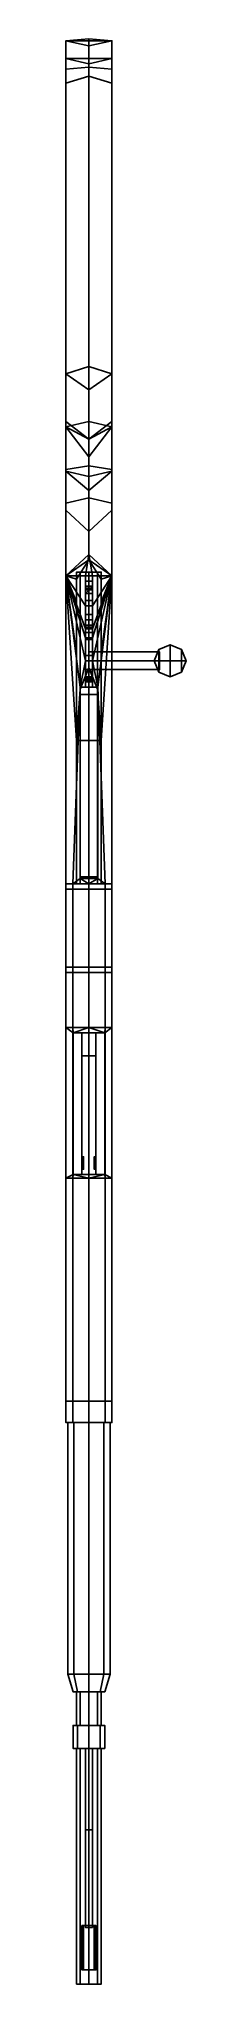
# Model space of a CAD drawing. Extents: x -0.1 to 0.6, y -5.7 to 5.3.
import ezdxf

# ---------------------------------------------------------------- set-up
doc = ezdxf.new("R2010")
doc.units = 0
doc.layers.get('0').update_dxf_attribs({"linetype": 'CONTINUOUS'})

msp = doc.modelspace()

# ---------------------------------------------------------------- linework, layer by layer
for points in [[(0, 5.26, -0.5), (-0.13, 5.25, -0.59), (-0.13, 5.25, -0.59), (0, 5.22, -0.44)], [(0.13, 5.25, -0.59), (-0.13, 5.25, -0.59), (-0.13, 5.25, -0.59), (0, 5.26, -0.5)], [(-0.13, 5.25, -0.59), (-0.13, 5.15, -1.45), (-0.13, 5.15, -1.45), (-0.13, 5.09, -0.55)], [(0, 5.22, -0.44), (-0.13, 5.25, -0.59), (-0.13, 5.09, -0.55), (0, 5.1, -0.4)], [(0.13, 5.25, -0.59), (0.13, 5.15, -1.45), (-0.13, 5.15, -1.45), (-0.13, 5.25, -0.59)], [(0.13, 5.25, -0.59), (0, 5.26, -0.5), (0, 5.22, -0.44), (0.13, 5.25, -0.59)], [(0.13, 5.25, -0.59), (0, 5.22, -0.44), (0, 5.1, -0.4), (0.13, 5.09, -0.55)], [(0.13, 5.15, -1.45), (0.13, 5.25, -0.59), (0.13, 5.09, -0.55), (0.13, 5.15, -1.45)], [(-0.13, 5.09, -0.55), (-0.13, 5.15, -1.45), (-0.13, 5.01, -1.45), (-0.13, 3.37, -0.41)], [(-0.13, 5.15, -1.45), (0, 5.12, -1.55), (0, 5.05, -1.61), (-0.13, 5.01, -1.45)], [(0.13, 5.15, -1.45), (0, 5.12, -1.55), (0, 5.12, -1.55), (-0.13, 5.15, -1.45)], [(0, 5.1, -0.4), (-0.13, 5.09, -0.55), (-0.13, 3.37, -0.41), (0, 3.41, -0.23)], [(0, 5.12, -1.55), (0.13, 5.15, -1.45), (0.13, 5.01, -1.45), (0, 5.05, -1.61)], [(0.13, 5.09, -0.55), (0, 5.1, -0.4), (0, 3.41, -0.23), (0.13, 3.37, -0.41)], [(0.13, 5.15, -1.45), (0.13, 5.09, -0.55), (0.13, 3.37, -0.41), (0.13, 5.01, -1.45)], [(-0.13, 5.01, -1.45), (0, 5.05, -1.61), (0, 3.1, -0.88), (-0.13, 3.07, -0.68)], [(-0.13, 3.37, -0.41), (-0.13, 5.01, -1.45), (-0.13, 3.07, -0.68), (-0.13, 3.1, -0.53)], [(0, 5.05, -1.61), (0.13, 5.01, -1.45), (0.13, 3.07, -0.68), (0, 3.1, -0.88)], [(0.13, 5.01, -1.45), (0.13, 3.37, -0.41), (0.13, 3.1, -0.53), (0.13, 3.07, -0.68)], [(0, 3.41, -0.23), (-0.13, 3.37, -0.41), (-0.13, 3.37, -0.41), (0, 3.28, -0.23)], [(0.13, 3.37, -0.41), (0, 3.41, -0.23), (0, 3.28, -0.23), (0.13, 3.37, -0.41)], [(0, 3.28, -0.23), (-0.13, 3.37, -0.41), (-0.13, 3.1, -0.53), (0, 3, -0.36)], [(0.13, 3.37, -0.41), (0, 3.28, -0.23), (0, 3, -0.36), (0.13, 3.1, -0.53)], [(-0.13, 3.1, -0.53), (-0.13, 3.07, -0.68), (-0.13, 2.82, -0.68), (-0.13, 2.83, -0.53)], [(0, 3, -0.36), (-0.13, 3.1, -0.53), (-0.13, 2.83, -0.53), (0, 2.85, -0.36)], [(-0.13, 3.07, -0.68), (0, 3.1, -0.88), (0, 3, -0.88), (-0.13, 3.07, -0.68)], [(0.13, 3.1, -0.53), (0, 3, -0.36), (0, 2.85, -0.36), (0.13, 2.83, -0.53)], [(0, 3.1, -0.88), (0.13, 3.07, -0.68), (0.13, 3.07, -0.68), (0, 3, -0.88)], [(0.13, 3.07, -0.68), (0.13, 3.1, -0.53), (0.13, 2.83, -0.53), (0.13, 2.82, -0.68)], [(-0.13, 3.07, -0.68), (0, 2.9, -0.92), (0, 2.79, -0.92), (-0.13, 2.82, -0.68)], [(-0.13, 3.07, -0.68), (0, 3, -0.88), (0, 2.9, -0.92), (-0.13, 3.07, -0.68)], [(0, 2.9, -0.92), (0.13, 3.07, -0.68), (0.13, 2.82, -0.68), (0, 2.79, -0.92)], [(0, 3, -0.88), (0.13, 3.07, -0.68), (0.13, 3.07, -0.68), (0, 2.9, -0.92)], [(0, 2.85, -0.36), (-0.13, 2.83, -0.53), (-0.13, 2.64, -0.44), (0, 2.67, -0.29)], [(-0.13, 2.83, -0.53), (-0.13, 2.82, -0.68), (-0.13, 2.6, -0.52), (-0.13, 2.64, -0.44)], [(-0.13, 2.82, -0.68), (0, 2.71, -0.86), (0, 2.48, -0.63), (-0.13, 2.6, -0.52)], [(-0.13, 2.82, -0.68), (0, 2.79, -0.92), (0, 2.71, -0.86), (-0.13, 2.82, -0.68)], [(0.13, 2.83, -0.53), (0, 2.85, -0.36), (0, 2.67, -0.29), (0.13, 2.64, -0.44)], [(0, 2.71, -0.86), (0.13, 2.82, -0.68), (0.13, 2.6, -0.52), (0, 2.48, -0.63)], [(0, 2.79, -0.92), (0.13, 2.82, -0.68), (0.13, 2.82, -0.68), (0, 2.71, -0.86)], [(0.13, 2.82, -0.68), (0.13, 2.83, -0.53), (0.13, 2.64, -0.44), (0.13, 2.6, -0.52)], [(0, 2.67, -0.29), (-0.13, 2.64, -0.44), (-0.13, 2.23, -0.18), (0, 2.32, -0.11)], [(-0.13, 2.64, -0.44), (-0.13, 2.6, -0.52), (-0.13, 2.23, -0.39), (-0.13, 2.23, -0.18)], [(0.13, 2.64, -0.44), (0, 2.67, -0.29), (0, 2.32, -0.11), (0.13, 2.23, -0.18)], [(0.13, 2.6, -0.52), (0.13, 2.64, -0.44), (0.13, 2.23, -0.18), (0.13, 2.23, -0.39)], [(-0.13, 2.6, -0.52), (0, 2.48, -0.63), (0, 2.35, -0.58), (-0.13, 2.23, -0.39)], [(0, 2.48, -0.63), (0.13, 2.6, -0.52), (0.13, 2.23, -0.39), (0, 2.35, -0.58)], [(0, 2.35, -0.58), (0, 2.35, -0.58), (-0.02, 2.23, -0.57), (-0.13, 2.23, -0.39)], [(0, 2.32, -0.11), (-0.13, 2.23, -0.18), (-0.07, 2.21, -0.09)], [(0, 2.35, -0.58), (0, 2.35, -0.58), (0.02, 2.23, -0.57), (-0.02, 2.23, -0.57)], [(0, 2.35, -0.58), (0, 2.35, -0.58), (0.13, 2.23, -0.39), (0.02, 2.23, -0.57)], [(0.13, 2.23, -0.18), (0, 2.32, -0.11), (0.07, 2.21, -0.09)], [(-0.13, 2.23, -0.18), (-0.13, 2.23, -0.39), (-0.13, 0.49, -0.32), (-0.13, 0.49)], [(-0.07, 1.3), (-0.13, 2.23, -0.18), (-0.13, 0.49), (-0.07, 0.49)], [(-0.07, 1.79, -0.08), (-0.13, 2.23, -0.18), (-0.07, 1.3)], [(-0.07, 2.08, -0.08), (-0.13, 2.23, -0.18), (-0.07, 1.79, -0.08)], [(-0.07, 2.21, -0.09), (-0.13, 2.23, -0.18), (-0.07, 2.08, -0.08)], [(-0.13, 2.23, -0.39), (-0.05, 1.6, -0.51), (-0.092, 0.49, -0.412), (-0.13, 0.49, -0.32)], [(-0.02, 1.75, -0.52), (-0.02, 1.75, -0.52), (-0.05, 1.6, -0.51), (-0.13, 2.23, -0.39)], [(-0.02, 1.88, -0.53), (-0.02, 1.88, -0.53), (-0.02, 1.75, -0.52), (-0.13, 2.23, -0.39)], [(-0.02, 1.93, -0.53), (-0.02, 1.93, -0.53), (-0.02, 1.88, -0.53), (-0.13, 2.23, -0.39)], [(-0.02, 2.06, -0.55), (-0.02, 2.06, -0.55), (-0.02, 1.93, -0.53), (-0.13, 2.23, -0.39)], [(-0.02, 2.23, -0.57), (-0.02, 2.23, -0.57), (-0.02, 2.06, -0.55), (-0.13, 2.23, -0.39)], [(-0.049, 2.25, 0.049), (-0.07, 2.25), (-0.07, 1.3), (-0.049, 1.3, 0.049)], [(-0.07, 2.25), (-0.049, 2.25, -0.049), (-0.049, 1.59, -0.049), (-0.07, 1.3)], [(0.049, 2.25, 0.049), (-0.07, 2.25), (-0.049, 2.25, 0.049), (0, 2.25, 0.07)], [(0.07, 2.25), (-0.049, 2.25, -0.049), (-0.07, 2.25), (0.049, 2.25, 0.049)], [(0, 2.25, 0.07), (-0.049, 2.25, 0.049), (-0.049, 1.3, 0.049), (0, 1.3, 0.07)], [(-0.049, 2.25, -0.049), (0, 2.25, -0.07), (0, 1.71, -0.07), (-0.049, 1.59, -0.049)], [(0.049, 2.25, -0.049), (0, 2.25, -0.07), (-0.049, 2.25, -0.049), (0.07, 2.25)], [(-0.02, 2.13, -0.6), (-0.02, 2.06, -0.55), (-0.02, 2.23, -0.57), (-0.02, 2.2, -0.59)], [(-0.02, 2.23, -0.57), (0.02, 2.23, -0.57), (0.02, 2.2, -0.59), (-0.02, 2.2, -0.59)], [(-0.02, 2.13, -0.6), (-0.02, 2.13, -0.6), (-0.02, 2.2, -0.59), (-0.02, 2.17, -0.63)], [(-0.02, 2.2, -0.59), (0.02, 2.2, -0.59), (0.02, 2.17, -0.63), (-0.02, 2.17, -0.63)], [(0.049, 2.25, 0.049), (0, 2.25, 0.07), (0, 1.3, 0.07), (0.049, 1.3, 0.049)], [(0, 2.25, -0.07), (0.049, 2.25, -0.049), (0.049, 1.59, -0.049), (0, 1.71, -0.07)], [(0.02, 2.06, -0.55), (0.02, 2.13, -0.6), (0.02, 2.2, -0.59), (0.02, 2.23, -0.57)], [(0.02, 1.75, -0.52), (0.02, 1.75, -0.52), (0.13, 2.23, -0.39), (0.05, 1.6, -0.51)], [(0.02, 1.88, -0.53), (0.02, 1.88, -0.53), (0.13, 2.23, -0.39), (0.02, 1.75, -0.52)], [(0.02, 1.93, -0.53), (0.02, 1.93, -0.53), (0.13, 2.23, -0.39), (0.02, 1.88, -0.53)], [(0.02, 2.06, -0.55), (0.02, 2.06, -0.55), (0.13, 2.23, -0.39), (0.02, 1.93, -0.53)], [(0.02, 2.23, -0.57), (0.02, 2.23, -0.57), (0.13, 2.23, -0.39), (0.02, 2.06, -0.55)], [(0.02, 2.13, -0.6), (0.02, 2.13, -0.6), (0.02, 2.17, -0.63), (0.02, 2.2, -0.59)], [(0.07, 2.25), (0.049, 2.25, 0.049), (0.049, 1.3, 0.049), (0.07, 1.3)], [(0.049, 2.25, -0.049), (0.07, 2.25), (0.07, 1.3), (0.049, 1.59, -0.049)], [(0.05, 1.6, -0.51), (0.13, 2.23, -0.39), (0.13, 0.49, -0.32), (0.092, 0.49, -0.412)], [(0.13, 2.23, -0.18), (0.07, 1.3), (0.07, 0.49), (0.13, 0.49)], [(0.13, 2.23, -0.18), (0.07, 1.79, -0.08), (0.07, 1.3)], [(0.13, 2.23, -0.18), (0.07, 2.08, -0.08), (0.07, 1.79, -0.08)], [(0.13, 2.23, -0.18), (0.07, 2.21, -0.09), (0.07, 2.08, -0.08)], [(0.13, 2.23, -0.39), (0.13, 2.23, -0.18), (0.13, 0.49), (0.13, 0.49, -0.32)], [(-0.02, 2.15, -0.77), (-0.02, 2.16, -0.72), (-0.02, 2.17, -0.73), (-0.02, 2.15, -0.78)], [(-0.02, 2.16, -0.72), (-0.02, 2.16, -0.66), (-0.02, 2.17, -0.63), (-0.02, 2.17, -0.73)], [(-0.02, 2.13, -0.6), (-0.02, 2.13, -0.6), (-0.02, 2.17, -0.63), (-0.02, 2.16, -0.66)], [(-0.02, 2.17, -0.73), (0.02, 2.17, -0.73), (0.02, 2.15, -0.78), (-0.02, 2.15, -0.78)], [(-0.02, 2.17, -0.63), (-0.02, 2.13, -0.6), (0.02, 2.17, -0.73), (-0.02, 2.17, -0.73)], [(-0.02, 2.15, -0.77), (0.02, 2.15, -0.77), (0.02, 2.16, -0.72), (-0.02, 2.16, -0.72)], [(-0.02, 2.16, -0.72), (0.02, 2.16, -0.72), (0.02, 2.16, -0.66), (-0.02, 2.16, -0.66)], [(-0.02, 2.16, -0.66), (0.02, 2.16, -0.66), (0.02, 2.13, -0.6), (-0.02, 2.13, -0.6)], [(-0.02, 2.09, -0.83), (-0.02, 2.15, -0.77), (-0.02, 2.15, -0.78), (-0.02, 2.09, -0.84)], [(-0.02, 2.15, -0.78), (0.02, 2.15, -0.78), (0.02, 2.09, -0.84), (-0.02, 2.09, -0.84)], [(-0.02, 2.09, -0.83), (0.02, 2.09, -0.83), (0.02, 2.15, -0.77), (-0.02, 2.15, -0.77)], [(-0.02, 2.13, -0.6), (0.02, 2.13, -0.6), (0.02, 2.06, -0.55), (-0.02, 2.06, -0.55)], [(-0.02, 2.01, -0.85), (-0.02, 2.09, -0.83), (-0.02, 2.09, -0.84), (-0.02, 2.01, -0.86)], [(-0.02, 2.09, -0.84), (0.02, 2.09, -0.84), (0.02, 2.01, -0.86), (-0.02, 2.01, -0.86)], [(-0.02, 2.01, -0.85), (0.02, 2.01, -0.85), (0.02, 2.09, -0.83), (-0.02, 2.09, -0.83)], [(0.02, 2.16, -0.72), (0.02, 2.15, -0.77), (0.02, 2.15, -0.78), (0.02, 2.17, -0.73)], [(0.02, 2.16, -0.66), (0.02, 2.16, -0.72), (0.02, 2.17, -0.73), (0.02, 2.17, -0.63)], [(0.02, 2.13, -0.6), (0.02, 2.13, -0.6), (0.02, 2.16, -0.66), (0.02, 2.17, -0.63)], [(0.02, 2.15, -0.77), (0.02, 2.09, -0.83), (0.02, 2.09, -0.84), (0.02, 2.15, -0.78)], [(0.02, 2.09, -0.83), (0.02, 2.01, -0.85), (0.02, 2.01, -0.86), (0.02, 2.09, -0.84)], [(-0.02, 2.06, -0.55), (0.02, 2.06, -0.55), (0.02, 1.93, -0.53), (-0.02, 1.93, -0.53)], [(-0.02, 1.87, -0.85), (-0.02, 2.01, -0.85), (-0.02, 2.01, -0.86), (-0.02, 1.87, -0.86)], [(-0.02, 2.01, -0.86), (0.02, 2.01, -0.86), (0.02, 1.87, -0.86), (-0.02, 1.87, -0.86)], [(-0.02, 1.87, -0.85), (0.02, 1.87, -0.85), (0.02, 2.01, -0.85), (-0.02, 2.01, -0.85)], [(-0.02, 1.94, -0.56), (-0.02, 1.98, -0.64), (-0.02, 1.95, -0.64), (-0.02, 1.91, -0.57)], [(-0.02, 1.98, -0.64), (-0.02, 1.98, -0.71), (-0.02, 1.95, -0.71), (-0.02, 1.95, -0.64)], [(-0.02, 1.98, -0.71), (-0.02, 1.95, -0.77), (-0.02, 1.94, -0.74), (-0.02, 1.95, -0.71)], [(-0.02, 1.94, -0.56), (0.02, 1.94, -0.56), (0.02, 1.98, -0.64), (-0.02, 1.98, -0.64)], [(-0.02, 1.98, -0.64), (0.02, 1.98, -0.64), (0.02, 1.98, -0.71), (-0.02, 1.98, -0.71)], [(-0.02, 1.98, -0.71), (0.02, 1.98, -0.71), (0.02, 1.95, -0.77), (-0.02, 1.95, -0.77)], [(0.02, 2.01, -0.85), (0.02, 1.87, -0.85), (0.02, 1.87, -0.86), (0.02, 2.01, -0.86)], [(0.02, 1.98, -0.64), (0.02, 1.94, -0.56), (0.02, 1.91, -0.57), (0.02, 1.95, -0.64)], [(0.02, 1.98, -0.71), (0.02, 1.98, -0.64), (0.02, 1.95, -0.64), (0.02, 1.95, -0.71)], [(0.02, 1.95, -0.77), (0.02, 1.98, -0.71), (0.02, 1.95, -0.71), (0.02, 1.94, -0.74)], [(-0.02, 1.95, -0.77), (-0.02, 1.91, -0.8), (-0.02, 1.91, -0.78), (-0.02, 1.94, -0.74)], [(-0.02, 1.95, -0.77), (0.02, 1.95, -0.77), (0.02, 1.91, -0.8), (-0.02, 1.91, -0.8)], [(-0.02, 1.94, -0.74), (0.02, 1.94, -0.74), (0.02, 1.95, -0.71), (-0.02, 1.95, -0.71)], [(-0.02, 1.95, -0.71), (0.02, 1.95, -0.71), (0.02, 1.95, -0.64), (-0.02, 1.95, -0.64)], [(-0.02, 1.95, -0.64), (0.02, 1.95, -0.64), (0.02, 1.91, -0.57), (-0.02, 1.91, -0.57)], [(-0.02, 1.93, -0.53), (-0.02, 1.94, -0.56), (-0.02, 1.91, -0.57), (-0.02, 1.88, -0.53)], [(-0.02, 1.93, -0.53), (0.02, 1.93, -0.53), (0.02, 1.94, -0.56), (-0.02, 1.94, -0.56)], [(-0.02, 1.91, -0.78), (0.02, 1.91, -0.78), (0.02, 1.94, -0.74), (-0.02, 1.94, -0.74)], [(-0.02, 1.91, -0.8), (0.02, 1.91, -0.8), (0.02, 1.91, -0.78), (-0.02, 1.91, -0.78)], [(-0.02, 1.91, -0.57), (0.02, 1.91, -0.57), (0.02, 1.88, -0.53), (-0.02, 1.88, -0.53)], [(-0.02, 1.88, -0.53), (0.02, 1.88, -0.53), (0.02, 1.75, -0.52), (-0.02, 1.75, -0.52)], [(-0.02, 1.78, -0.84), (-0.02, 1.87, -0.85), (-0.02, 1.87, -0.86), (-0.02, 1.78, -0.85)], [(-0.02, 1.87, -0.86), (0.02, 1.87, -0.86), (0.02, 1.78, -0.85), (-0.02, 1.78, -0.85)], [(-0.02, 1.78, -0.84), (0.02, 1.78, -0.84), (0.02, 1.87, -0.85), (-0.02, 1.87, -0.85)], [(0.02, 1.91, -0.8), (0.02, 1.95, -0.77), (0.02, 1.94, -0.74), (0.02, 1.91, -0.78)], [(0.02, 1.94, -0.56), (0.02, 1.93, -0.53), (0.02, 1.88, -0.53), (0.02, 1.91, -0.57)], [(0.02, 1.87, -0.85), (0.02, 1.78, -0.84), (0.02, 1.78, -0.85), (0.02, 1.87, -0.86)], [(-0.07, 1.79), (-0.07, 1.79, -0.08), (-0.07, 1.3)], [(-0.02, 1.69, -0.8), (-0.02, 1.78, -0.84), (-0.02, 1.78, -0.85), (-0.02, 1.69, -0.81)], [(-0.02, 1.78, -0.85), (0.02, 1.78, -0.85), (0.02, 1.69, -0.81), (-0.02, 1.69, -0.81)], [(-0.02, 1.69, -0.8), (0.02, 1.69, -0.8), (0.02, 1.78, -0.84), (-0.02, 1.78, -0.84)], [(0.4, 1.75, 0.08), (0.4, 1.8, 0.03), (0, 1.8, 0.03), (0, 1.75, 0.08)], [(0.4, 1.8, 0.03), (0.4, 1.75, -0.02), (0, 1.75, -0.02), (0, 1.8, 0.03)], [(0.02, 1.78, -0.84), (0.02, 1.69, -0.8), (0.02, 1.69, -0.81), (0.02, 1.78, -0.85)], [(0.07, 1.79, -0.08), (0.07, 1.79), (0.07, 1.3)], [(0.37, 1.75, 0.03), (0.396, 1.814, 0.03), (0.396, 1.75, -0.034), (0.37, 1.75, 0.03)], [(0.37, 1.75, 0.03), (0.396, 1.75, 0.094), (0.396, 1.814, 0.03), (0.37, 1.75, 0.03)], [(0.396, 1.814, 0.03), (0.46, 1.84, 0.03), (0.46, 1.75, -0.06), (0.396, 1.75, -0.034)], [(0.396, 1.75, 0.094), (0.46, 1.75, 0.12), (0.46, 1.84, 0.03), (0.396, 1.814, 0.03)], [(0.46, 1.84, 0.03), (0.524, 1.814, 0.03), (0.524, 1.75, -0.034), (0.46, 1.75, -0.06)], [(0.46, 1.75, 0.12), (0.524, 1.75, 0.094), (0.524, 1.814, 0.03), (0.46, 1.84, 0.03)], [(0.524, 1.814, 0.03), (0.55, 1.75, 0.03), (0.55, 1.75, 0.03), (0.524, 1.75, -0.034)], [(0.524, 1.75, 0.094), (0.55, 1.75, 0.03), (0.55, 1.75, 0.03), (0.524, 1.814, 0.03)], [(-0.02, 1.75, -0.52), (-0.02, 1.75, -0.52), (-0.02, 1.6, -0.51), (-0.05, 1.6, -0.51)], [(-0.02, 1.75, -0.52), (-0.02, 1.7, -0.55), (-0.02, 1.64, -0.55), (-0.02, 1.6, -0.51)], [(-0.02, 1.75, -0.52), (0.02, 1.75, -0.52), (0.02, 1.7, -0.55), (-0.02, 1.7, -0.55)], [(-0.02, 1.7, -0.55), (-0.02, 1.66, -0.59), (-0.02, 1.64, -0.6), (-0.02, 1.64, -0.55)], [(-0.02, 1.7, -0.55), (0.02, 1.7, -0.55), (0.02, 1.66, -0.59), (-0.02, 1.66, -0.59)], [(-0.02, 1.65, -0.75), (-0.02, 1.69, -0.8), (-0.02, 1.69, -0.81), (-0.02, 1.65, -0.76)], [(-0.02, 1.69, -0.81), (0.02, 1.69, -0.81), (0.02, 1.65, -0.76), (-0.02, 1.65, -0.76)], [(-0.02, 1.65, -0.75), (0.02, 1.65, -0.75), (-0.02, 1.65, -0.76), (-0.02, 1.69, -0.8)], [(-0.02, 1.66, -0.59), (-0.02, 1.64, -0.64), (-0.02, 1.63, -0.65), (-0.02, 1.64, -0.6)], [(-0.02, 1.66, -0.59), (0.02, 1.66, -0.59), (0.02, 1.64, -0.64), (-0.02, 1.64, -0.64)], [(-0.02, 1.64, -0.7), (-0.02, 1.65, -0.75), (-0.02, 1.65, -0.76), (-0.02, 1.63, -0.71)], [(-0.02, 1.65, -0.76), (0.02, 1.65, -0.76), (0.02, 1.63, -0.71), (-0.02, 1.63, -0.71)], [(-0.02, 1.64, -0.7), (0.02, 1.64, -0.7), (0.02, 1.65, -0.75), (-0.02, 1.65, -0.75)], [(0.4, 1.7, 0.03), (0.4, 1.75, 0.08), (0, 1.75, 0.08), (0, 1.7, 0.03)], [(0.4, 1.75, -0.02), (0.4, 1.7, 0.03), (0, 1.7, 0.03), (0, 1.75, -0.02)], [(0.02, 1.7, -0.55), (0.02, 1.75, -0.52), (0.02, 1.6, -0.51), (0.02, 1.64, -0.55)], [(0.02, 1.75, -0.52), (0.02, 1.75, -0.52), (0.05, 1.6, -0.51), (0.02, 1.6, -0.51)], [(0.02, 1.66, -0.59), (0.02, 1.7, -0.55), (0.02, 1.64, -0.55), (0.02, 1.64, -0.6)], [(0.02, 1.69, -0.8), (0.02, 1.65, -0.75), (0.02, 1.65, -0.76), (0.02, 1.69, -0.81)], [(0.02, 1.64, -0.64), (0.02, 1.66, -0.59), (0.02, 1.64, -0.6), (0.02, 1.63, -0.65)], [(0.02, 1.65, -0.75), (0.02, 1.64, -0.7), (0.02, 1.63, -0.71), (0.02, 1.65, -0.76)], [(0.37, 1.75, 0.03), (0.396, 1.75, -0.034), (0.396, 1.686, 0.03), (0.37, 1.75, 0.03)], [(0.37, 1.75, 0.03), (0.396, 1.686, 0.03), (0.396, 1.75, 0.094), (0.37, 1.75, 0.03)], [(0.396, 1.75, -0.034), (0.46, 1.75, -0.06), (0.46, 1.66, 0.03), (0.396, 1.686, 0.03)], [(0.396, 1.686, 0.03), (0.46, 1.66, 0.03), (0.46, 1.75, 0.12), (0.396, 1.75, 0.094)], [(0.46, 1.75, -0.06), (0.524, 1.75, -0.034), (0.524, 1.686, 0.03), (0.46, 1.66, 0.03)], [(0.46, 1.66, 0.03), (0.524, 1.686, 0.03), (0.524, 1.75, 0.094), (0.46, 1.75, 0.12)], [(0.524, 1.75, -0.034), (0.55, 1.75, 0.03), (0.55, 1.75, 0.03), (0.524, 1.686, 0.03)], [(0.524, 1.686, 0.03), (0.55, 1.75, 0.03), (0.55, 1.75, 0.03), (0.524, 1.75, 0.094)], [(-0.05, 1.6, -0.51), (-0.05, 1.6, -0.51), (-0.05, 0.52, -0.45), (-0.092, 0.49, -0.412)], [(-0.05, 1.6, -0.51), (-0.05, 1.56, -0.53), (-0.05, 0.53, -0.47), (-0.05, 0.52, -0.45)], [(-0.05, 1.6, -0.51), (0.05, 1.6, -0.51), (0.05, 1.56, -0.53), (-0.05, 1.56, -0.53)], [(-0.05, 1.56, -0.53), (0.05, 1.56, -0.53), (0.05, 0.53, -0.47), (-0.05, 0.53, -0.47)], [(-0.02, 1.64, -0.64), (-0.02, 1.64, -0.7), (-0.02, 1.63, -0.71), (-0.02, 1.63, -0.65)], [(-0.02, 1.64, -0.55), (0.02, 1.64, -0.55), (0.02, 1.6, -0.51), (-0.02, 1.6, -0.51)], [(-0.02, 1.64, -0.6), (0.02, 1.64, -0.6), (0.02, 1.64, -0.55), (-0.02, 1.64, -0.55)], [(-0.02, 1.63, -0.65), (0.02, 1.63, -0.65), (0.02, 1.64, -0.6), (-0.02, 1.64, -0.6)], [(-0.02, 1.64, -0.64), (0.02, 1.64, -0.64), (0.02, 1.64, -0.7), (-0.02, 1.64, -0.7)], [(-0.02, 1.63, -0.71), (0.02, 1.63, -0.71), (0.02, 1.63, -0.65), (-0.02, 1.63, -0.65)], [(0.02, 1.64, -0.7), (0.02, 1.64, -0.64), (0.02, 1.63, -0.65), (0.02, 1.63, -0.71)], [(0.05, 1.56, -0.53), (0.05, 1.6, -0.51), (0.05, 0.52, -0.45), (0.05, 0.53, -0.47)], [(0.05, 1.6, -0.51), (0.05, 1.6, -0.51), (0.092, 0.49, -0.412), (0.05, 0.52, -0.45)], [(-0.049, 1.3, 0.049), (-0.07, 1.3), (-0.07, 0.49), (-0.049, 0.49, 0.049)], [(0, 1.3, 0.07), (-0.049, 1.3, 0.049), (-0.049, 0.49, 0.049), (0, 0.49, 0.07)], [(0.049, 1.3, 0.049), (0, 1.3, 0.07), (0, 0.49, 0.07), (0.049, 0.49, 0.049)], [(0.07, 1.3), (0.049, 1.3, 0.049), (0.049, 0.49, 0.049), (0.07, 0.49)], [(-0.092, 0.49, 0.112), (-0.13, 0.49, 0.02), (-0.13, 0.46, 0.05), (-0.092, 0.46, 0.142)], [(-0.13, 0.49, -0.32), (-0.092, 0.49, -0.412), (-0.092, -0.01, -0.372), (-0.13, -0.01, -0.28)], [(-0.13, 0.46, 0.05), (-0.13, 0.49, -0.32), (-0.13, -0.01, -0.28), (-0.13, 0.02, 0.05)], [(-0.049, 0.49, 0.049), (-0.07, 0.49), (-0.13, 0.49, 0.02), (-0.092, 0.49, 0.112)], [(-0.13, 0.49, 0.02), (-0.13, 0.49, -0.32), (-0.13, 0.49, -0.32), (-0.13, 0.46, 0.05)], [(-0.07, 0.49), (-0.13, 0.49), (-0.13, 0.49), (-0.13, 0.49, 0.02)], [(-0.092, 0.46, 0.142), (-0.13, 0.46, 0.05), (-0.13, 0.02, 0.05), (-0.092, 0.02, 0.142)], [(-0.05, 0.52, -0.45), (0, 0.49, -0.45), (-0.092, 0.49, -0.412)], [(0, 0.49, 0.15), (-0.092, 0.49, 0.112), (-0.092, 0.46, 0.142), (0, 0.46, 0.18)], [(-0.092, 0.49, -0.412), (0, 0.49, -0.45), (0, -0.01, -0.41), (-0.092, -0.01, -0.372)], [(0, 0.49, 0.07), (-0.049, 0.49, 0.049), (-0.092, 0.49, 0.112), (0, 0.49, 0.15)], [(0, 0.46, 0.18), (-0.092, 0.46, 0.142), (-0.092, 0.02, 0.142), (0, 0.02, 0.18)], [(-0.05, 0.53, -0.47), (0.05, 0.53, -0.47), (0.05, 0.52, -0.45), (-0.05, 0.52, -0.45)], [(0, 0.49, -0.45), (0.05, 0.52, -0.45), (0.092, 0.49, -0.412)], [(0.092, 0.49, 0.112), (0, 0.49, 0.15), (0, 0.46, 0.18), (0.092, 0.46, 0.142)], [(0, 0.49, -0.45), (0.092, 0.49, -0.412), (0.092, -0.01, -0.372), (0, -0.01, -0.41)], [(0.049, 0.49, 0.049), (0, 0.49, 0.07), (0, 0.49, 0.15), (0.092, 0.49, 0.112)], [(0.092, 0.46, 0.142), (0, 0.46, 0.18), (0, 0.02, 0.18), (0.092, 0.02, 0.142)], [(0.07, 0.49), (0.049, 0.49, 0.049), (0.092, 0.49, 0.112), (0.13, 0.49, 0.02)], [(0.13, 0.49), (0.07, 0.49), (0.13, 0.49, 0.02), (0.13, 0.49)], [(0.13, 0.49, 0.02), (0.092, 0.49, 0.112), (0.092, 0.46, 0.142), (0.13, 0.46, 0.05)], [(0.092, 0.49, -0.412), (0.13, 0.49, -0.32), (0.13, -0.01, -0.28), (0.092, -0.01, -0.372)], [(0.13, 0.46, 0.05), (0.092, 0.46, 0.142), (0.092, 0.02, 0.142), (0.13, 0.02, 0.05)], [(0.13, 0.49, -0.32), (0.13, 0.46, 0.05), (0.13, 0.02, 0.05), (0.13, -0.01, -0.28)], [(0.13, 0.49, -0.32), (0.13, 0.49, 0.02), (0.13, 0.46, 0.05), (0.13, 0.49, -0.32)], [(-0.092, 0.02, 0.142), (-0.13, 0.02, 0.05), (-0.13, -0.01, 0.07), (-0.092, -0.01, 0.162)], [(-0.13, 0.02, 0.05), (-0.13, -0.01, -0.28), (-0.13, -0.01, -0.28), (-0.13, -0.01, 0.07)], [(0, 0.02, 0.18), (-0.092, 0.02, 0.142), (-0.092, -0.01, 0.162), (0, -0.01, 0.2)], [(0.092, 0.02, 0.142), (0, 0.02, 0.18), (0, -0.01, 0.2), (0.092, -0.01, 0.162)], [(0.13, 0.02, 0.05), (0.092, 0.02, 0.142), (0.092, -0.01, 0.162), (0.13, -0.01, 0.07)], [(0.13, -0.01, -0.28), (0.13, 0.02, 0.05), (0.13, -0.01, 0.07), (0.13, -0.01, -0.28)], [(-0.092, -0.01, 0.162), (-0.13, -0.01, 0.07), (-0.13, -0.32, 0.07), (-0.092, -0.32, 0.162)], [(-0.13, -0.01, -0.28), (-0.092, -0.01, -0.372), (-0.092, -1.17, -0.352), (-0.13, -1.17, -0.26)], [(-0.13, -0.32, 0.07), (-0.13, -0.01, -0.28), (-0.13, -1.17, -0.26), (-0.13, -1.17, 0.04)], [(-0.13, -0.01, 0.07), (-0.13, -0.01, -0.28), (-0.13, -0.01, -0.28), (-0.13, -0.32, 0.07)], [(0, -0.01, 0.2), (-0.092, -0.01, 0.162), (-0.092, -0.32, 0.162), (0, -0.32, 0.2)], [(-0.092, -0.01, -0.372), (0, -0.01, -0.41), (0, -1.17, -0.39), (-0.092, -1.17, -0.352)], [(0.092, -0.01, 0.162), (0, -0.01, 0.2), (0, -0.32, 0.2), (0.092, -0.32, 0.162)], [(0, -0.01, -0.41), (0.092, -0.01, -0.372), (0.092, -1.17, -0.352), (0, -1.17, -0.39)], [(0.13, -0.01, 0.07), (0.092, -0.01, 0.162), (0.092, -0.32, 0.162), (0.13, -0.32, 0.07)], [(0.092, -0.01, -0.372), (0.13, -0.01, -0.28), (0.13, -1.17, -0.26), (0.092, -1.17, -0.352)], [(0.13, -0.01, -0.28), (0.13, -0.32, 0.07), (0.13, -1.17, 0.04), (0.13, -1.17, -0.26)], [(0.13, -0.01, -0.28), (0.13, -0.01, 0.07), (0.13, -0.32, 0.07), (0.13, -0.01, -0.28)], [(-0.092, -0.32, 0.162), (-0.13, -0.32, 0.07), (-0.13, -0.32, 0.07), (-0.09, -0.35, 0.13)], [(-0.09, -0.35, 0.13), (-0.13, -0.32, 0.07), (-0.13, -1.17, 0.04), (-0.09, -1.15, 0.13)], [(0, -0.32, 0.2), (-0.092, -0.32, 0.162), (-0.09, -0.35, 0.13), (0, -0.32, 0.2)], [(0, -0.32, 0.2), (-0.09, -0.35, 0.13), (0.09, -0.35, 0.13), (0, -0.32, 0.2)], [(0.092, -0.32, 0.162), (0, -0.32, 0.2), (0, -0.32, 0.2), (0.09, -0.35, 0.13)], [(0.13, -0.32, 0.07), (0.092, -0.32, 0.162), (0.09, -0.35, 0.13), (0.13, -0.32, 0.07)], [(0.13, -0.32, 0.07), (0.09, -0.35, 0.13), (0.09, -1.15, 0.13), (0.13, -1.17, 0.04)], [(-0.04, -0.35, 0.2), (-0.09, -0.35, 0.13), (-0.09, -1.15, 0.13), (-0.04, -1.15, 0.2)], [(0.09, -0.35, 0.13), (-0.09, -0.35, 0.13), (-0.04, -0.35, 0.2), (0.04, -0.35, 0.2)], [(0.04, -0.35, 0.22), (-0.04, -0.35, 0.22), (-0.04, -0.48, 0.22), (0.04, -0.48, 0.22)], [(0.04, -0.35, 0.2), (-0.04, -0.35, 0.2), (-0.04, -0.35, 0.22), (0.04, -0.35, 0.22)], [(-0.04, -0.48, 0.22), (-0.04, -0.35, 0.22), (-0.04, -0.35, 0.2), (-0.04, -0.48, 0.2)], [(0.04, -0.35, 0.22), (0.04, -0.48, 0.22), (0.04, -0.48, 0.2), (0.04, -0.35, 0.2)], [(0.09, -0.35, 0.13), (0.04, -0.35, 0.2), (0.04, -1.15, 0.2), (0.09, -1.15, 0.13)], [(0.04, -0.48, 0.2), (-0.04, -0.48, 0.2), (-0.04, -1.15, 0.2), (0.04, -1.15, 0.2)], [(0.04, -0.48, 0.22), (-0.04, -0.48, 0.22), (-0.04, -0.48, 0.2), (0.04, -0.48, 0.2)], [(-0.04, -1.05, 0.2), (-0.04, -1.12, 0.2), (-0.04, -1.1, 0.22), (-0.04, -1.07, 0.22)], [(-0.03, -1.05, 0.2), (-0.04, -1.05, 0.2), (-0.04, -1.07, 0.22), (-0.03, -1.07, 0.22)], [(-0.03, -1.07, 0.22), (-0.04, -1.07, 0.22), (-0.04, -1.1, 0.22), (-0.03, -1.1, 0.22)], [(-0.03, -1.12, 0.2), (-0.03, -1.05, 0.2), (-0.03, -1.07, 0.22), (-0.03, -1.1, 0.22)], [(0.04, -1.05, 0.2), (0.03, -1.05, 0.2), (0.03, -1.07, 0.22), (0.04, -1.07, 0.22)], [(0.03, -1.05, 0.2), (0.03, -1.12, 0.2), (0.03, -1.1, 0.22), (0.03, -1.07, 0.22)], [(0.04, -1.07, 0.22), (0.03, -1.07, 0.22), (0.03, -1.1, 0.22), (0.04, -1.1, 0.22)], [(0.04, -1.12, 0.2), (0.04, -1.05, 0.2), (0.04, -1.07, 0.22), (0.04, -1.1, 0.22)], [(-0.09, -1.15, 0.13), (-0.13, -1.17, 0.04), (-0.092, -1.17, 0.132)], [(-0.092, -1.17, 0.132), (-0.13, -1.17, 0.04), (-0.13, -2.43), (-0.092, -2.43, 0.092)], [(-0.13, -1.17, -0.26), (-0.092, -1.17, -0.352), (-0.092, -2.43, -0.312), (-0.13, -2.43, -0.22)], [(-0.13, -1.17, 0.04), (-0.13, -1.17, -0.26), (-0.13, -2.43, -0.22), (-0.13, -2.43)], [(-0.09, -1.15, 0.13), (-0.092, -1.17, 0.132), (0, -1.17, 0.17)], [(0, -1.17, 0.17), (-0.092, -1.17, 0.132), (-0.092, -2.43, 0.092), (0, -2.43, 0.13)], [(-0.092, -1.17, -0.352), (0, -1.17, -0.39), (0, -2.43, -0.35), (-0.092, -2.43, -0.312)], [(0.09, -1.15, 0.13), (-0.09, -1.15, 0.13), (0, -1.17, 0.17)], [(0.04, -1.15, 0.2), (-0.04, -1.15, 0.2), (-0.09, -1.15, 0.13), (0.09, -1.15, 0.13)], [(-0.03, -1.1, 0.22), (-0.04, -1.1, 0.22), (-0.04, -1.12, 0.2), (-0.03, -1.12, 0.2)], [(0.09, -1.15, 0.13), (0, -1.17, 0.17), (0.092, -1.17, 0.132)], [(0.092, -1.17, 0.132), (0, -1.17, 0.17), (0, -2.43, 0.13), (0.092, -2.43, 0.092)], [(0, -1.17, -0.39), (0.092, -1.17, -0.352), (0.092, -2.43, -0.312), (0, -2.43, -0.35)], [(0.04, -1.1, 0.22), (0.03, -1.1, 0.22), (0.03, -1.12, 0.2), (0.04, -1.12, 0.2)], [(0.13, -1.17, 0.04), (0.09, -1.15, 0.13), (0.092, -1.17, 0.132)], [(0.13, -1.17, 0.04), (0.092, -1.17, 0.132), (0.092, -2.43, 0.092), (0.13, -2.43)], [(0.092, -1.17, -0.352), (0.13, -1.17, -0.26), (0.13, -2.43, -0.22), (0.092, -2.43, -0.312)], [(0.13, -1.17, -0.26), (0.13, -1.17, 0.04), (0.13, -2.43), (0.13, -2.43, -0.22)], [(-0.092, -2.43, 0.092), (-0.13, -2.43), (-0.13, -2.55), (-0.092, -2.55, 0.092)], [(-0.13, -2.43, -0.22), (-0.092, -2.43, -0.312), (-0.092, -2.55, -0.312), (-0.13, -2.55, -0.22)], [(-0.13, -2.43), (-0.13, -2.43, -0.22), (-0.13, -2.55, -0.22), (-0.13, -2.55)], [(0, -2.43, 0.13), (-0.092, -2.43, 0.092), (-0.092, -2.55, 0.092), (0, -2.55, 0.13)], [(-0.092, -2.43, -0.312), (0, -2.43, -0.35), (0, -2.55, -0.35), (-0.092, -2.55, -0.312)], [(0.092, -2.43, 0.092), (0, -2.43, 0.13), (0, -2.55, 0.13), (0.092, -2.55, 0.092)], [(0, -2.43, -0.35), (0.092, -2.43, -0.312), (0.092, -2.55, -0.312), (0, -2.55, -0.35)], [(0.13, -2.43), (0.092, -2.43, 0.092), (0.092, -2.55, 0.092), (0.13, -2.55)], [(0.092, -2.43, -0.312), (0.13, -2.43, -0.22), (0.13, -2.55, -0.22), (0.092, -2.55, -0.312)], [(0.13, -2.43, -0.22), (0.13, -2.43), (0.13, -2.55), (0.13, -2.55, -0.22)], [(-0.13, -2.55, -0.22), (-0.092, -2.55, -0.312), (-0.085, -2.55, -0.255), (-0.12, -2.55, -0.17)], [(-0.13, -2.55), (-0.13, -2.55, -0.22), (-0.12, -2.55, -0.17), (-0.12, -2.55)], [(-0.092, -2.55, 0.092), (-0.13, -2.55), (-0.12, -2.55), (-0.085, -2.55, 0.085)], [(-0.085, -2.55, 0.085), (-0.12, -2.55), (-0.12, -3.97), (-0.085, -3.97, 0.085)], [(-0.12, -2.55, -0.17), (-0.085, -2.55, -0.255), (-0.085, -3.97, -0.255), (-0.12, -3.97, -0.17)], [(-0.12, -2.55), (-0.12, -2.55, -0.17), (-0.12, -3.97, -0.17), (-0.12, -3.97)], [(0, -2.55, 0.13), (-0.092, -2.55, 0.092), (-0.085, -2.55, 0.085), (0, -2.55, 0.12)], [(-0.092, -2.55, -0.312), (0, -2.55, -0.35), (0, -2.55, -0.29), (-0.085, -2.55, -0.255)], [(0, -2.55, 0.12), (-0.085, -2.55, 0.085), (-0.085, -3.97, 0.085), (0, -3.97, 0.12)], [(-0.085, -2.55, -0.255), (0, -2.55, -0.29), (0, -3.97, -0.29), (-0.085, -3.97, -0.255)], [(0.085, -2.55, 0.085), (0, -2.55, 0.12), (0, -3.97, 0.12), (0.085, -3.97, 0.085)], [(0, -2.55, -0.29), (0.085, -2.55, -0.255), (0.085, -3.97, -0.255), (0, -3.97, -0.29)], [(0.092, -2.55, 0.092), (0, -2.55, 0.13), (0, -2.55, 0.12), (0.085, -2.55, 0.085)], [(0, -2.55, -0.35), (0.092, -2.55, -0.312), (0.085, -2.55, -0.255), (0, -2.55, -0.29)], [(0.12, -2.55), (0.085, -2.55, 0.085), (0.085, -3.97, 0.085), (0.12, -3.97)], [(0.085, -2.55, -0.255), (0.12, -2.55, -0.17), (0.12, -3.97, -0.17), (0.085, -3.97, -0.255)], [(0.13, -2.55), (0.092, -2.55, 0.092), (0.085, -2.55, 0.085), (0.12, -2.55)], [(0.092, -2.55, -0.312), (0.13, -2.55, -0.22), (0.12, -2.55, -0.17), (0.085, -2.55, -0.255)], [(0.12, -2.55, -0.17), (0.12, -2.55), (0.12, -3.97), (0.12, -3.97, -0.17)], [(0.13, -2.55, -0.22), (0.13, -2.55), (0.12, -2.55), (0.12, -2.55, -0.17)], [(-0.064, -4.07, -0.234), (-0.09, -4.07, -0.19), (-0.12, -3.97, -0.17), (-0.085, -3.97, -0.255)], [(-0.09, -4.07), (-0.064, -4.07, 0.064), (-0.085, -3.97, 0.085), (-0.12, -3.97)], [(-0.12, -3.97), (-0.12, -3.97, -0.17), (-0.09, -4.07, -0.19), (-0.09, -4.07)], [(0, -4.07, -0.26), (-0.064, -4.07, -0.234), (-0.085, -3.97, -0.255), (0, -3.97, -0.29)], [(-0.064, -4.07, 0.064), (0, -4.07, 0.09), (0, -3.97, 0.12), (-0.085, -3.97, 0.085)], [(0.064, -4.07, -0.234), (0, -4.07, -0.26), (0, -3.97, -0.29), (0.085, -3.97, -0.255)], [(0, -4.07, 0.09), (0.064, -4.07, 0.064), (0.085, -3.97, 0.085), (0, -3.97, 0.12)], [(0.09, -4.07, -0.19), (0.064, -4.07, -0.234), (0.085, -3.97, -0.255), (0.12, -3.97, -0.17)], [(0.064, -4.07, 0.064), (0.09, -4.07), (0.12, -3.97), (0.085, -3.97, 0.085)], [(0.12, -3.97, -0.17), (0.12, -3.97), (0.09, -4.07), (0.09, -4.07, -0.19)], [(-0.049, -4.07, -0.239), (-0.07, -4.07, -0.19), (-0.09, -4.07, -0.19), (-0.064, -4.07, -0.234)], [(-0.07, -4.07, -0.19), (-0.07, -4.07), (-0.09, -4.07), (-0.09, -4.07, -0.19)], [(-0.07, -4.07), (-0.049, -4.07, 0.049), (-0.064, -4.07, 0.064), (-0.09, -4.07)], [(-0.049, -4.07, 0.049), (-0.07, -4.07), (-0.07, -4.26), (-0.049, -4.26, 0.049)], [(-0.049, -4.26, -0.239), (-0.07, -4.26, -0.19), (-0.07, -4.07, -0.19), (-0.049, -4.07, -0.239)], [(-0.07, -4.07), (-0.07, -4.07, -0.19), (-0.07, -4.26, -0.19), (-0.07, -4.26)], [(-0.049, -4.07, 0.049), (0, -4.07, 0.07), (0, -4.07, 0.09), (-0.064, -4.07, 0.064)], [(0, -4.07, 0.07), (-0.049, -4.07, 0.049), (-0.049, -4.26, 0.049), (0, -4.26, 0.07)], [(0, -4.26, -0.26), (-0.049, -4.26, -0.239), (-0.049, -4.07, -0.239), (0, -4.07, -0.26)], [(0.049, -4.07, 0.049), (0, -4.07, 0.07), (0, -4.26, 0.07), (0.049, -4.26, 0.049)], [(0.049, -4.26, -0.239), (0, -4.26, -0.26), (0, -4.07, -0.26), (0.049, -4.07, -0.239)], [(0, -4.07, 0.07), (0.049, -4.07, 0.049), (0.064, -4.07, 0.064), (0, -4.07, 0.09)], [(0.07, -4.07), (0.049, -4.07, 0.049), (0.049, -4.26, 0.049), (0.07, -4.26)], [(0.07, -4.26, -0.19), (0.049, -4.26, -0.239), (0.049, -4.07, -0.239), (0.07, -4.07, -0.19)], [(0.07, -4.07, -0.19), (0.049, -4.07, -0.239), (0.064, -4.07, -0.234), (0.09, -4.07, -0.19)], [(0.049, -4.07, 0.049), (0.07, -4.07), (0.09, -4.07), (0.064, -4.07, 0.064)], [(0.07, -4.07, -0.19), (0.07, -4.07), (0.07, -4.26), (0.07, -4.26, -0.19)], [(0.07, -4.07), (0.07, -4.07, -0.19), (0.09, -4.07, -0.19), (0.09, -4.07)], [(-0.064, -4.26, 0.064), (-0.09, -4.26), (-0.09, -4.39), (-0.064, -4.39, 0.064)], [(-0.09, -4.26, -0.19), (-0.064, -4.26, -0.254), (-0.064, -4.39, -0.254), (-0.09, -4.39, -0.19)], [(-0.09, -4.26), (-0.09, -4.26, -0.19), (-0.09, -4.39, -0.19), (-0.09, -4.39)], [(-0.049, -4.26, 0.049), (-0.07, -4.26), (-0.09, -4.26), (-0.064, -4.26, 0.064)], [(-0.07, -4.26), (-0.07, -4.26, -0.19), (-0.09, -4.26, -0.19), (-0.09, -4.26)], [(-0.07, -4.26, -0.19), (-0.049, -4.26, -0.239), (-0.064, -4.26, -0.254), (-0.09, -4.26, -0.19)], [(0, -4.26, 0.09), (-0.064, -4.26, 0.064), (-0.064, -4.39, 0.064), (0, -4.39, 0.09)], [(-0.064, -4.26, -0.254), (0, -4.26, -0.28), (0, -4.39, -0.28), (-0.064, -4.39, -0.254)], [(0, -4.26, 0.07), (-0.049, -4.26, 0.049), (-0.064, -4.26, 0.064), (0, -4.26, 0.09)], [(-0.049, -4.26, -0.239), (0, -4.26, -0.26), (0, -4.26, -0.28), (-0.064, -4.26, -0.254)], [(0.064, -4.26, 0.064), (0, -4.26, 0.09), (0, -4.39, 0.09), (0.064, -4.39, 0.064)], [(0, -4.26, -0.28), (0.064, -4.26, -0.254), (0.064, -4.39, -0.254), (0, -4.39, -0.28)], [(0.049, -4.26, 0.049), (0, -4.26, 0.07), (0, -4.26, 0.09), (0.064, -4.26, 0.064)], [(0, -4.26, -0.26), (0.049, -4.26, -0.239), (0.064, -4.26, -0.254), (0, -4.26, -0.28)], [(0.049, -4.26, -0.239), (0.07, -4.26, -0.19), (0.09, -4.26, -0.19), (0.064, -4.26, -0.254)], [(0.07, -4.26), (0.049, -4.26, 0.049), (0.064, -4.26, 0.064), (0.09, -4.26)], [(0.09, -4.26), (0.064, -4.26, 0.064), (0.064, -4.39, 0.064), (0.09, -4.39)], [(0.064, -4.26, -0.254), (0.09, -4.26, -0.19), (0.09, -4.39, -0.19), (0.064, -4.39, -0.254)], [(0.07, -4.26, -0.19), (0.07, -4.26), (0.09, -4.26), (0.09, -4.26, -0.19)], [(0.09, -4.26, -0.19), (0.09, -4.26), (0.09, -4.39), (0.09, -4.39, -0.19)], [(-0.09, -4.39, -0.19), (-0.064, -4.39, -0.254), (-0.02, -4.39, -0.19), (-0.02, -4.39, -0.062)], [(-0.049, -4.39, -0.049), (-0.09, -4.39, -0.19), (-0.02, -4.39, -0.062), (-0.049, -4.39, -0.049)], [(-0.09, -4.39), (-0.09, -4.39, -0.19), (-0.049, -4.39, -0.049), (-0.07, -4.39)], [(-0.064, -4.39, 0.064), (-0.09, -4.39), (-0.07, -4.39), (-0.049, -4.39, 0.049)], [(-0.049, -4.39, 0.049), (-0.07, -4.39), (-0.07, -5.72), (-0.049, -5.72, 0.049)], [(-0.07, -4.39), (-0.049, -4.39, -0.049), (-0.049, -5.72, -0.049), (-0.07, -5.72)], [(0, -4.39, 0.09), (-0.064, -4.39, 0.064), (-0.049, -4.39, 0.049), (0, -4.39, 0.07)], [(-0.064, -4.39, -0.254), (0, -4.39, -0.28), (0, -4.39, -0.21), (-0.02, -4.39, -0.19)], [(0, -4.39, 0.07), (-0.049, -4.39, 0.049), (-0.049, -5.72, 0.049), (0, -5.72, 0.07)], [(-0.049, -4.39, -0.049), (0, -4.39, -0.07), (0, -5.72, -0.07), (-0.049, -5.72, -0.049)], [(-0.02, -4.39, -0.19), (0, -4.39, -0.21), (0, -5.4, -0.21), (-0.02, -5.4, -0.19)], [(-0.02, -4.39, -0.062), (-0.02, -4.39, -0.19), (-0.02, -4.85, -0.19), (-0.02, -4.85, -0.062)], [(0.049, -4.39, 0.049), (0, -4.39, 0.07), (0, -5.72, 0.07), (0.049, -5.72, 0.049)], [(0, -4.39, -0.07), (0.049, -4.39, -0.049), (0.049, -5.72, -0.049), (0, -5.72, -0.07)], [(0, -4.39, -0.21), (0.02, -4.39, -0.19), (0.02, -5.4, -0.19), (0, -5.4, -0.21)], [(0.064, -4.39, 0.064), (0, -4.39, 0.09), (0, -4.39, 0.07), (0.049, -4.39, 0.049)], [(0, -4.39, -0.21), (0.064, -4.39, -0.254), (0.09, -4.39, -0.19), (0.02, -4.39, -0.19)], [(0, -4.39, -0.28), (0, -4.39, -0.28), (0.064, -4.39, -0.254), (0, -4.39, -0.21)], [(0.02, -4.39, -0.19), (0.02, -4.39, -0.062), (0.02, -4.85, -0.062), (0.02, -4.85, -0.19)], [(0.02, -4.39, -0.19), (0.09, -4.39, -0.19), (0.049, -4.39, -0.049), (0.02, -4.39, -0.062)], [(0.07, -4.39), (0.049, -4.39, 0.049), (0.049, -5.72, 0.049), (0.07, -5.72)], [(0.049, -4.39, -0.049), (0.07, -4.39), (0.07, -5.72), (0.049, -5.72, -0.049)], [(0.09, -4.39), (0.064, -4.39, 0.064), (0.049, -4.39, 0.049), (0.07, -4.39)], [(0.09, -4.39, -0.19), (0.09, -4.39), (0.07, -4.39), (0.049, -4.39, -0.049)], [(0, -4.85, -0.17), (-0.02, -4.85, -0.19), (-0.02, -5.4, -0.19), (0, -5.4, -0.17)], [(0, -4.85, -0.17), (0, -4.85, -0.07), (-0.02, -4.85, -0.062), (-0.02, -4.85, -0.19)], [(0.02, -4.85, -0.19), (0, -4.85, -0.17), (0, -5.4, -0.17), (0.02, -5.4, -0.19)], [(0.02, -4.85, -0.19), (0.02, -4.85, -0.062), (0, -4.85, -0.07), (0, -4.85, -0.17)], [(-0.04, -5.44, 0.2), (-0.03, -5.44, 0.2), (-0.03, -5.39, 0.15), (-0.04, -5.39, 0.15)], [(-0.04, -5.39, 0.15), (-0.03, -5.39, 0.15), (-0.03, -5.39, 0.11), (-0.04, -5.39, 0.053)], [(-0.03, -5.39, 0.11), (0.03, -5.39, 0.11), (0, -5.39, 0.07), (-0.04, -5.39, 0.053)], [(-0.04, -5.6, 0.13), (-0.04, -5.39, 0.15), (-0.04, -5.39, 0.053), (-0.04, -5.64, 0.053)], [(-0.04, -5.6, 0.15), (-0.04, -5.44, 0.2), (-0.04, -5.39, 0.15), (-0.04, -5.6, 0.13)], [(-0.04, -5.49, 0.21), (-0.03, -5.49, 0.21), (-0.03, -5.44, 0.2), (-0.04, -5.44, 0.2)], [(-0.04, -5.59, 0.18), (-0.04, -5.49, 0.21), (-0.04, -5.44, 0.2), (-0.04, -5.6, 0.15)], [(-0.03, -5.64, 0.11), (0.03, -5.64, 0.11), (0.03, -5.39, 0.11), (-0.03, -5.39, 0.11)], [(-0.03, -5.6, 0.13), (-0.03, -5.64, 0.11), (-0.03, -5.39, 0.11), (-0.03, -5.39, 0.15)], [(-0.03, -5.44, 0.2), (-0.03, -5.6, 0.15), (-0.03, -5.6, 0.13), (-0.03, -5.39, 0.15)], [(-0.03, -5.49, 0.21), (-0.03, -5.59, 0.18), (-0.03, -5.6, 0.15), (-0.03, -5.44, 0.2)], [(0, -5.4, -0.21), (0.02, -5.4, -0.19), (0, -5.4, -0.17), (-0.02, -5.4, -0.19)], [(0.03, -5.39, 0.11), (0.03, -5.39, 0.11), (0.04, -5.39, 0.053), (0, -5.39, 0.07)], [(0.03, -5.39, 0.15), (0.04, -5.39, 0.15), (0.04, -5.39, 0.053), (0.03, -5.39, 0.11)], [(0.03, -5.44, 0.2), (0.04, -5.44, 0.2), (0.04, -5.39, 0.15), (0.03, -5.39, 0.15)], [(0.03, -5.6, 0.15), (0.03, -5.44, 0.2), (0.03, -5.39, 0.15), (0.03, -5.6, 0.13)], [(0.03, -5.6, 0.13), (0.03, -5.39, 0.15), (0.03, -5.39, 0.11), (0.03, -5.64, 0.11)], [(0.03, -5.49, 0.21), (0.04, -5.49, 0.21), (0.04, -5.44, 0.2), (0.03, -5.44, 0.2)], [(0.03, -5.59, 0.18), (0.03, -5.49, 0.21), (0.03, -5.44, 0.2), (0.03, -5.6, 0.15)], [(0.04, -5.44, 0.2), (0.04, -5.6, 0.15), (0.04, -5.6, 0.13), (0.04, -5.39, 0.15)], [(0.04, -5.39, 0.15), (0.04, -5.6, 0.13), (0.04, -5.64, 0.053), (0.04, -5.39, 0.053)], [(0.04, -5.49, 0.21), (0.04, -5.59, 0.18), (0.04, -5.6, 0.15), (0.04, -5.44, 0.2)], [(-0.04, -5.55, 0.21), (-0.03, -5.55, 0.21), (-0.03, -5.49, 0.21), (-0.04, -5.49, 0.21)], [(-0.04, -5.55, 0.21), (-0.04, -5.55, 0.21), (-0.04, -5.49, 0.21), (-0.04, -5.59, 0.18)], [(-0.04, -5.59, 0.18), (-0.03, -5.59, 0.18), (-0.03, -5.55, 0.21), (-0.04, -5.55, 0.21)], [(-0.04, -5.6, 0.15), (-0.03, -5.6, 0.15), (-0.03, -5.59, 0.18), (-0.04, -5.59, 0.18)], [(-0.03, -5.55, 0.21), (-0.03, -5.59, 0.18), (-0.03, -5.49, 0.21)], [(0.03, -5.55, 0.21), (0.04, -5.55, 0.21), (0.04, -5.49, 0.21), (0.03, -5.49, 0.21)], [(0.03, -5.55, 0.21), (0.03, -5.55, 0.21), (0.03, -5.49, 0.21), (0.03, -5.59, 0.18)], [(0.03, -5.59, 0.18), (0.04, -5.59, 0.18), (0.04, -5.55, 0.21), (0.03, -5.55, 0.21)], [(0.03, -5.6, 0.15), (0.04, -5.6, 0.15), (0.04, -5.59, 0.18), (0.03, -5.59, 0.18)], [(0.04, -5.55, 0.21), (0.04, -5.59, 0.18), (0.04, -5.49, 0.21)], [(-0.04, -5.6, 0.13), (-0.03, -5.6, 0.13), (-0.03, -5.6, 0.15), (-0.04, -5.6, 0.15)], [(-0.04, -5.64, 0.13), (-0.03, -5.64, 0.13), (-0.03, -5.6, 0.13), (-0.04, -5.6, 0.13)], [(-0.04, -5.64, 0.13), (-0.04, -5.6, 0.13), (-0.04, -5.64, 0.053)], [(-0.04, -5.64, 0.053), (-0.03, -5.64, 0.11), (-0.03, -5.64, 0.13), (-0.04, -5.64, 0.13)], [(-0.04, -5.64, 0.053), (0, -5.64, 0.07), (0.03, -5.64, 0.11), (-0.03, -5.64, 0.11)], [(-0.03, -5.64, 0.13), (-0.03, -5.64, 0.11), (-0.03, -5.6, 0.13)], [(0, -5.64, 0.07), (0.04, -5.64, 0.053), (0.03, -5.64, 0.11)], [(0.03, -5.64, 0.13), (0.04, -5.64, 0.13), (0.04, -5.6, 0.13), (0.03, -5.6, 0.13)], [(0.03, -5.6, 0.13), (0.04, -5.6, 0.13), (0.04, -5.6, 0.15), (0.03, -5.6, 0.15)], [(0.03, -5.64, 0.11), (0.03, -5.64, 0.13), (0.03, -5.6, 0.13), (0.03, -5.64, 0.11)], [(0.03, -5.64, 0.11), (0.04, -5.64, 0.053), (0.04, -5.64, 0.13), (0.03, -5.64, 0.13)], [(0.04, -5.64, 0.053), (0.04, -5.6, 0.13), (0.04, -5.6, 0.13), (0.04, -5.64, 0.13)], [(-0.07, -5.72), (0.049, -5.72, 0.049), (0, -5.72, 0.07), (-0.049, -5.72, 0.049)], [(-0.049, -5.72, -0.049), (0.07, -5.72), (0.049, -5.72, 0.049), (-0.07, -5.72)], [(0, -5.72, -0.07), (0.049, -5.72, -0.049), (0.07, -5.72), (-0.049, -5.72, -0.049)]]:
    msp.add_3dface(points)

doc.saveas('drawing.dxf')
